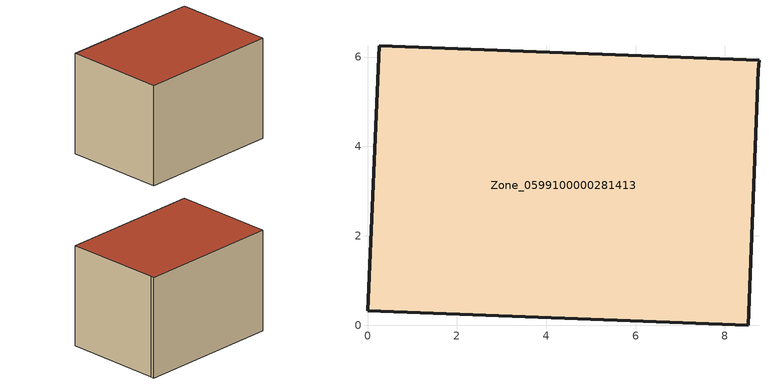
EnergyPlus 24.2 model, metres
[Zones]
Zone_0599100000281413
 floor ground (C_G): 0.26,6.25 8.76,5.93 8.75,5.7 8.52,0 0,0.32 z1.54
 wall outside (C_F): 8.52,0 8.75,5.7 8.76,5.93 0.26,6.25 0,0.32 8.52,0 z1.54:7.52
 roof outside (C_R): 8.76,5.93 0.26,6.25 0,0.32 8.52,0 8.75,5.7 z7.52
[BUILDING]
Pand.0599100000281413: North Axis=0; Terrain=City; Loads Convergence Tolerance Value=0.04; Temperature Convergence Tolerance Value=0.4; Solar Distribution=FullExterior; Maximum Number of Warmup Days=25; Minimum Number of Warmup Days=1
[Site:Location]
Rotterdam.The.Hague.AP_ZH_NLD Design_Conditions: Latitude=51.96; Longitude=4.45; Time Zone=1; Elevation=-4.5
[SITE:GROUNDTEMPERATURE:BUILDINGSURFACE]
18, 18, 18, 18, 18, 18, 18, 18, 18, 18, 18, 18
[MATERIAL] Thermal Absorptance=0.9; Solar Absorptance=0.7; Visible Absorptance=0.7
Name | Roughness | Thickness | Conductivity | Density | Specific Heat
G.TI.1946-1964 | MediumSmooth | 0.15 | 1 | 540 | 1210
F.TI.1946-1964 | Rough | 0.3 | 0.857143 | 1920 | 840
R.TI.1946-1964 | MediumRough | 0.2 | 0.277778 | 1500 | 1000
[CONSTRUCTION]
C_G: G.TI.1946-1964
C_F: F.TI.1946-1964
C_R: R.TI.1946-1964
[ZONE]
Zone_0599100000281413: Type=1; Multiplier=1; Ceiling Height=Autocalculate; Volume=Autocalculate; Floor Area=autocalculate; Part of Total Floor Area=Yes
[ZONEINFILTRATION:DESIGNFLOWRATE]
Infil_Zone_0599100000281413: Zone or ZoneList or Space or SpaceList=Zone_0599100000281413; Schedule=AlwaysOn; Design Flow Rate Calculation Method=Flow/Area; Flow Rate per Floor Area=0.003; Constant Term Coefficient=1; Temperature Term Coefficient=0; Velocity Term Coefficient=0; Velocity Squared Term Coefficient=0
[HVACTEMPLATE:ZONE:IDEALLOADSAIRSYSTEM]
Zone_0599100000281413: Maximum Heating Supply Air Temperature=50; Minimum Cooling Supply Air Temperature=13; Maximum Heating Supply Air Humidity Ratio=0.0156; Minimum Cooling Supply Air Humidity Ratio=0.0077; Heating Limit=NoLimit; Cooling Limit=NoLimit; Dehumidification Control Type=ConstantSensibleHeatRatio; Cooling Sensible Heat Ratio=0.7; Dehumidification Setpoint=60; Humidification Control Type=None; Humidification Setpoint=30; Outdoor Air Method=None; Outdoor Air Flow Rate per Person=0.00944; Outdoor Air Flow Rate per Zone Floor Area=0; Outdoor Air Flow Rate per Zone=0; Demand Controlled Ventilation Type=None; Outdoor Air Economizer Type=NoEconomizer; Heat Recovery Type=None; Sensible Heat Recovery Effectiveness=0.7; Latent Heat Recovery Effectiveness=0.65
[ZONECONTROL:THERMOSTAT]
ThermostatControl_Zone_0599100000281413: Zone or ZoneList=Zone_0599100000281413; Control Type Schedule=DualSetpointControlType; Control 1=Thermostat_Zone_0599100000281413; Temperature Difference Between Cutout And Setpoint=0
[THERMOSTATSETPOINT:DUALSETPOINT]
Thermostat_Zone_0599100000281413: Heating Setpoint Temperature Schedule=HeatingSetpoint_Zone_0599100000281413; Cooling Setpoint Temperature Schedule=CoolingSetpoint_Zone_0599100000281413
[SCHEDULE:COMPACT]
HeatingSetpoint_Zone_0599100000281413: Through: 12/31, For: AllDays, Until: 24:00, 21
CoolingSetpoint_Zone_0599100000281413: Through: 12/31, For: AllDays, Until: 24:00, 24
DualSetpointControlType: Through: 12/31, For: AllDays, Until: 24:00, 4
AlwaysOn: Through: 12/31, For: AllDays, Until: 24:00, 1
